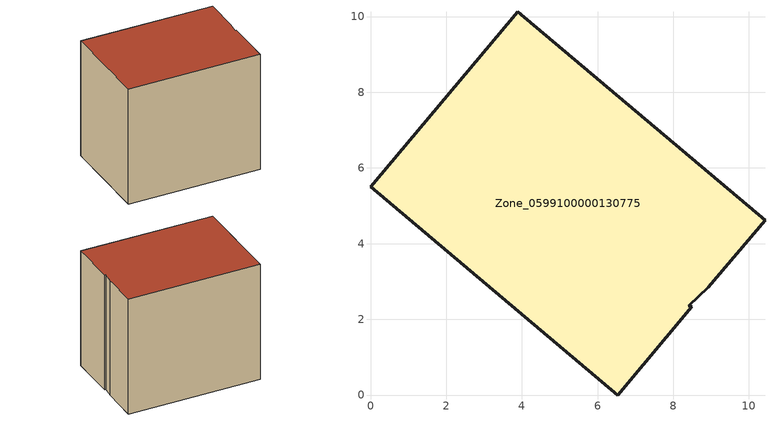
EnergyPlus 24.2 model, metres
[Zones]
Zone_0599100000130775
 floor ground (C_G): 8.93,2.85 8.41,2.36 8.49,2.33 6.53,0 0,5.5 3.89,10.12 10.43,4.62 z0.13
 wall outside (C_F): 3.89,10.12 0,5.5 6.53,0 8.49,2.33 8.41,2.36 8.93,2.85 10.43,4.62 3.89,10.12 z0.13:7.89
 roof outside (C_R): 8.93,2.85 10.43,4.62 3.89,10.12 0,5.5 6.53,0 8.49,2.33 8.41,2.36 z7.89
[BUILDING]
Pand.0599100000130775: North Axis=0; Terrain=City; Loads Convergence Tolerance Value=0.04; Temperature Convergence Tolerance Value=0.4; Solar Distribution=FullExterior; Maximum Number of Warmup Days=25; Minimum Number of Warmup Days=1
[Site:Location]
Rotterdam.The.Hague.AP_ZH_NLD Design_Conditions: Latitude=51.96; Longitude=4.45; Time Zone=1; Elevation=-4.5
[SITE:GROUNDTEMPERATURE:BUILDINGSURFACE]
18, 18, 18, 18, 18, 18, 18, 18, 18, 18, 18, 18
[MATERIAL] Thermal Absorptance=0.9; Solar Absorptance=0.7; Visible Absorptance=0.7
Name | Roughness | Thickness | Conductivity | Density | Specific Heat
G.TI.1946-1964 | MediumSmooth | 0.15 | 1 | 540 | 1210
F.TI.1946-1964 | Rough | 0.3 | 0.857143 | 1920 | 840
R.TI.1946-1964 | MediumRough | 0.2 | 0.277778 | 1500 | 1000
[CONSTRUCTION]
C_G: G.TI.1946-1964
C_F: F.TI.1946-1964
C_R: R.TI.1946-1964
[ZONE]
Zone_0599100000130775: Type=1; Multiplier=1; Ceiling Height=Autocalculate; Volume=Autocalculate; Floor Area=autocalculate; Part of Total Floor Area=Yes
[ZONEINFILTRATION:DESIGNFLOWRATE]
Infil_Zone_0599100000130775: Zone or ZoneList or Space or SpaceList=Zone_0599100000130775; Schedule=AlwaysOn; Design Flow Rate Calculation Method=Flow/Area; Flow Rate per Floor Area=0.003; Constant Term Coefficient=1; Temperature Term Coefficient=0; Velocity Term Coefficient=0; Velocity Squared Term Coefficient=0
[HVACTEMPLATE:ZONE:IDEALLOADSAIRSYSTEM]
Zone_0599100000130775: Maximum Heating Supply Air Temperature=50; Minimum Cooling Supply Air Temperature=13; Maximum Heating Supply Air Humidity Ratio=0.0156; Minimum Cooling Supply Air Humidity Ratio=0.0077; Heating Limit=NoLimit; Cooling Limit=NoLimit; Dehumidification Control Type=ConstantSensibleHeatRatio; Cooling Sensible Heat Ratio=0.7; Dehumidification Setpoint=60; Humidification Control Type=None; Humidification Setpoint=30; Outdoor Air Method=None; Outdoor Air Flow Rate per Person=0.00944; Outdoor Air Flow Rate per Zone Floor Area=0; Outdoor Air Flow Rate per Zone=0; Demand Controlled Ventilation Type=None; Outdoor Air Economizer Type=NoEconomizer; Heat Recovery Type=None; Sensible Heat Recovery Effectiveness=0.7; Latent Heat Recovery Effectiveness=0.65
[ZONECONTROL:THERMOSTAT]
ThermostatControl_Zone_0599100000130775: Zone or ZoneList=Zone_0599100000130775; Control Type Schedule=DualSetpointControlType; Control 1=Thermostat_Zone_0599100000130775; Temperature Difference Between Cutout And Setpoint=0
[THERMOSTATSETPOINT:DUALSETPOINT]
Thermostat_Zone_0599100000130775: Heating Setpoint Temperature Schedule=HeatingSetpoint_Zone_0599100000130775; Cooling Setpoint Temperature Schedule=CoolingSetpoint_Zone_0599100000130775
[SCHEDULE:COMPACT]
HeatingSetpoint_Zone_0599100000130775: Through: 12/31, For: AllDays, Until: 24:00, 21
CoolingSetpoint_Zone_0599100000130775: Through: 12/31, For: AllDays, Until: 24:00, 24
DualSetpointControlType: Through: 12/31, For: AllDays, Until: 24:00, 4
AlwaysOn: Through: 12/31, For: AllDays, Until: 24:00, 1
